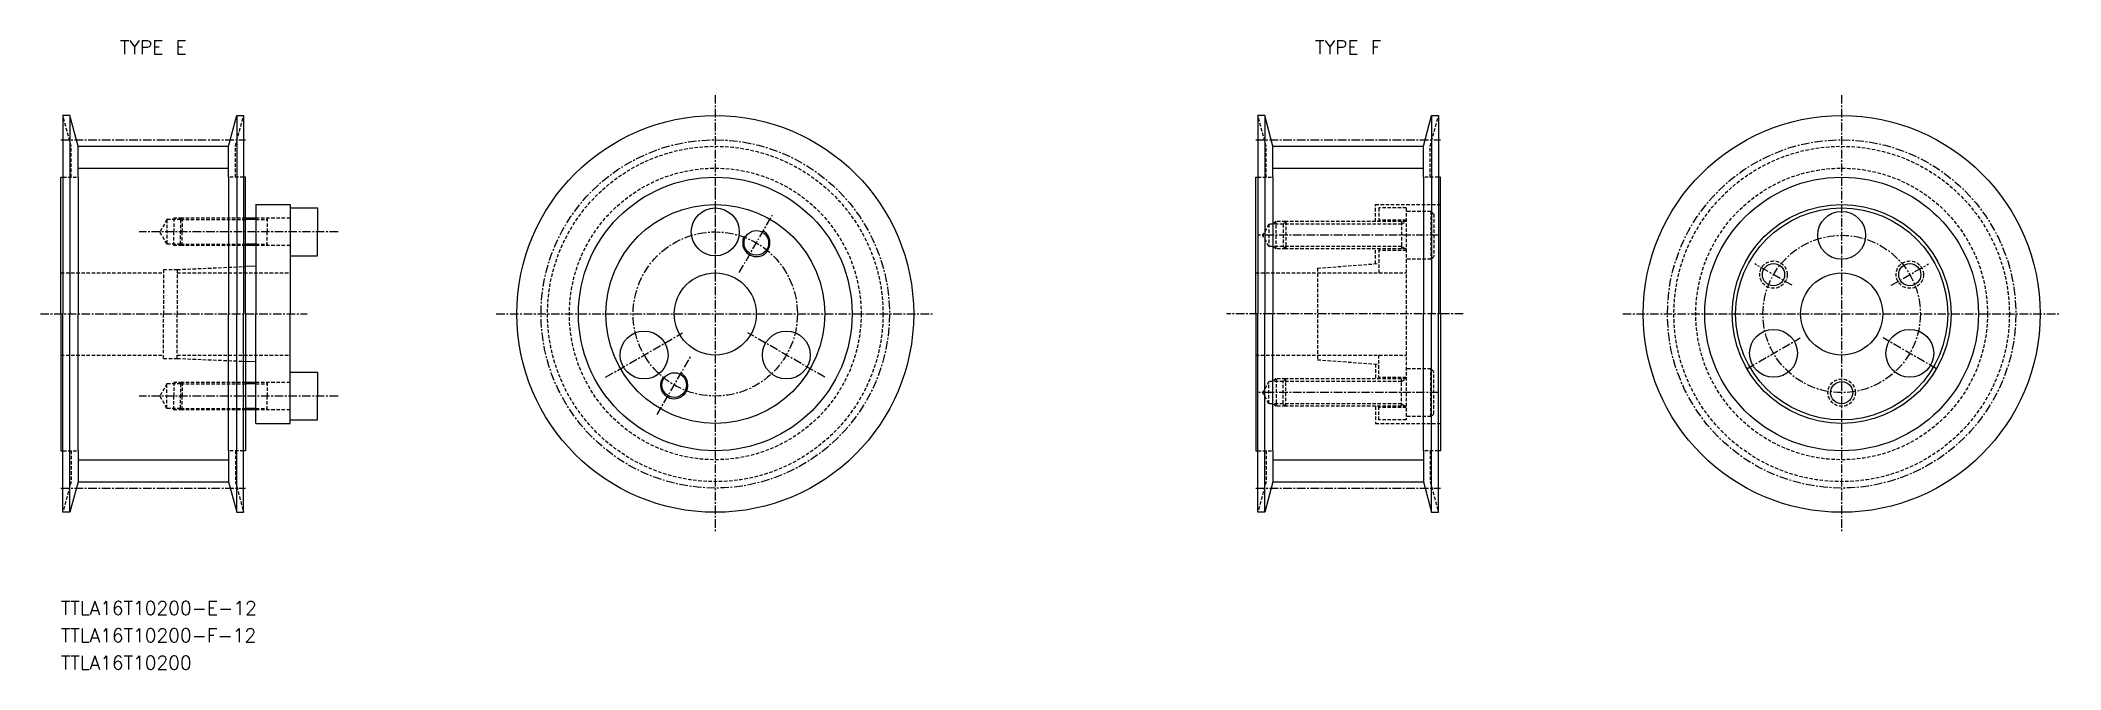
# Model space of a CAD drawing. Extents: x 843 to 1139, y 28210 to 28302.
import ezdxf
from ezdxf.enums import TextEntityAlignment as Align

# ---------------------------------------------------------------- set-up
doc = ezdxf.new("R2010")
doc.units = 0
doc.linetypes.add('CENTER', pattern=[2, 1.25, -0.25, 0.25, -0.25])
doc.linetypes.add('DASHED', pattern=[0.75, 0.5, -0.25])
doc.layers.get('0').update_dxf_attribs({"linetype": 'CONTINUOUS'})
doc.layers.add('CENTER', color=1, linetype='CENTER')
doc.styles.add('MISUMI', font='txt.shx')

msp = doc.modelspace()

# ---------------------------------------------------------------- linework, layer by layer
at = {"color": 7, "linetype": 'CONTINUOUS'}
for p, q in [((846.78, 28290.81), (846.78, 28261.81)), ((847.78, 28290.81), (846.78, 28290.81)), ((847.78, 28290.81), (847.78, 28261.81)), ((848.98, 28286.34), (847.78, 28290.81)), ((870.98, 28286.34), (872.18, 28290.81)), ((872.18, 28290.81), (872.18, 28261.81)), ((872.18, 28290.81), (873.18, 28290.81)), ((873.18, 28290.81), (873.18, 28261.81)), ((1021.42, 28290.81), (1021.42, 28261.81)), ((1022.42, 28290.81), (1021.42, 28290.81)), ((1022.42, 28290.81), (1022.42, 28261.81)), ((1023.62, 28286.34), (1022.42, 28290.81)), ((1045.62, 28286.34), (1046.82, 28290.81)), ((1046.82, 28290.81), (1046.82, 28261.81)), ((1046.82, 28290.81), (1047.82, 28290.81)), ((1047.82, 28290.81), (1047.82, 28261.81)), ((848.98, 28286.34), (870.98, 28286.34)), ((848.98, 28281.81), (848.98, 28286.34)), ((870.98, 28281.81), (870.98, 28286.34)), ((1023.62, 28286.34), (1045.62, 28286.34)), ((1023.62, 28281.81), (1023.62, 28286.34)), ((1045.62, 28281.81), (1045.62, 28286.34)), ((846.48, 28261.81), (846.48, 28281.81)), ((846.48, 28281.81), (846.78, 28281.81)), ((848.98, 28281.81), (848.98, 28261.81)), ((870.98, 28281.81), (870.98, 28261.81)), ((873.48, 28281.81), (873.18, 28281.81)), ((873.48, 28261.81), (873.48, 28281.81)), ((1021.12, 28261.81), (1021.12, 28281.81)), ((1021.12, 28281.81), (1021.42, 28281.81)), ((1023.62, 28281.81), (1023.62, 28261.81)), ((1045.62, 28281.81), (1045.62, 28261.81)), ((1048.12, 28281.81), (1047.82, 28281.81)), ((1048.12, 28261.81), (1048.12, 28281.81)), ((874.98, 28277.81), (879.98, 28277.81)), ((874.98, 28277.81), (874.98, 28275.81)), ((879.98, 28277.81), (879.98, 28277.31)), ((874.98, 28275.81), (873.48, 28275.81)), ((874.98, 28275.81), (874.98, 28271.81)), ((879.98, 28277.31), (879.98, 28270.31)), ((879.98, 28277.31), (883.98, 28277.31)), ((883.98, 28277.31), (883.98, 28273.81)), ((883.98, 28270.31), (883.98, 28273.81)), ((874.98, 28271.81), (873.48, 28271.81)), ((874.98, 28271.81), (874.98, 28268.81)), ((879.98, 28270.31), (883.98, 28270.31)), ((879.98, 28270.31), (879.98, 28261.81)), ((874.98, 28268.81), (873.48, 28268.75)), ((874.98, 28268.81), (874.98, 28261.81)), ((846.48, 28261.81), (846.48, 28241.81)), ((846.78, 28232.81), (846.78, 28261.81)), ((847.78, 28232.81), (847.78, 28261.81)), ((848.98, 28241.81), (848.98, 28261.81)), ((870.98, 28241.81), (870.98, 28261.81)), ((872.18, 28232.81), (872.18, 28261.81)), ((873.18, 28232.81), (873.18, 28261.81)), ((873.48, 28261.81), (873.48, 28241.81)), ((874.98, 28254.81), (874.98, 28261.81)), ((879.98, 28253.31), (879.98, 28261.81)), ((1021.12, 28261.81), (1021.12, 28241.81)), ((1021.42, 28232.81), (1021.42, 28261.81)), ((1022.42, 28232.81), (1022.42, 28261.81)), ((1023.62, 28241.81), (1023.62, 28261.81)), ((1045.62, 28241.81), (1045.62, 28261.81)), ((1046.82, 28232.81), (1046.82, 28261.81)), ((1047.82, 28232.81), (1047.82, 28261.81)), ((1048.12, 28261.81), (1048.12, 28241.81)), ((874.98, 28254.81), (873.48, 28254.88)), ((874.98, 28251.81), (874.98, 28254.81)), ((874.98, 28251.81), (873.48, 28251.81)), ((874.98, 28247.81), (874.98, 28251.81)), ((879.98, 28246.31), (879.98, 28253.31)), ((879.98, 28253.31), (883.98, 28253.31)), ((883.98, 28253.31), (883.98, 28249.81)), ((883.98, 28246.31), (883.98, 28249.81)), ((874.98, 28247.81), (873.48, 28247.81)), ((874.98, 28245.81), (874.98, 28247.81)), ((874.98, 28245.81), (879.98, 28245.81)), ((879.98, 28246.31), (883.98, 28246.31)), ((879.98, 28245.81), (879.98, 28246.31)), ((846.48, 28241.81), (846.78, 28241.81)), ((848.98, 28241.81), (848.98, 28237.29)), ((870.98, 28241.81), (870.98, 28237.29)), ((873.48, 28241.81), (873.18, 28241.81)), ((1021.12, 28241.81), (1021.42, 28241.81)), ((1023.62, 28241.81), (1023.62, 28237.29)), ((1045.62, 28241.81), (1045.62, 28237.29)), ((1048.12, 28241.81), (1047.82, 28241.81)), ((848.98, 28237.29), (847.78, 28232.81)), ((848.98, 28237.29), (870.98, 28237.29)), ((870.98, 28237.29), (872.18, 28232.81)), ((1023.62, 28237.29), (1022.42, 28232.81)), ((1023.62, 28237.29), (1045.62, 28237.29)), ((1045.62, 28237.29), (1046.82, 28232.81)), ((847.78, 28232.81), (846.78, 28232.81)), ((872.18, 28232.81), (873.18, 28232.81)), ((1022.42, 28232.81), (1021.42, 28232.81)), ((1046.82, 28232.81), (1047.82, 28232.81))]:
    msp.add_line(p, q, dxfattribs=at)
at = {"color": 3, "linetype": 'DASHED'}
for p, q in [((847.98, 28286.34), (846.78, 28290.81)), ((871.98, 28286.34), (873.18, 28290.81)), ((1022.62, 28286.34), (1021.42, 28290.81)), ((1046.62, 28286.34), (1047.82, 28290.81)), ((847.98, 28281.81), (847.98, 28286.34)), ((871.98, 28281.81), (871.98, 28286.34)), ((1022.62, 28281.81), (1022.62, 28286.34)), ((1046.62, 28281.81), (1046.62, 28286.34)), ((846.78, 28281.81), (848.98, 28281.81)), ((873.18, 28281.81), (870.98, 28281.81)), ((1021.42, 28281.81), (1023.62, 28281.81)), ((1047.82, 28281.81), (1045.62, 28281.81)), ((1038.62, 28277.81), (1048.12, 28277.81)), ((1038.62, 28275.31), (1038.62, 28277.81)), ((861.98, 28275.61), (860.94, 28273.81)), ((861.98, 28275.61), (861.98, 28272.01)), ((863.98, 28275.61), (861.98, 28275.61)), ((862.98, 28275.81), (862.98, 28273.81)), ((864.18, 28275.81), (862.98, 28275.81)), ((864.18, 28275.81), (863.98, 28275.61)), ((863.98, 28275.61), (873.48, 28275.61)), ((863.98, 28275.61), (863.98, 28273.81)), ((873.48, 28275.81), (864.18, 28275.81)), ((864.18, 28275.81), (864.18, 28273.81)), ((879.98, 28275.81), (874.98, 28275.81)), ((874.98, 28275.61), (876.65, 28275.61)), ((876.65, 28275.81), (876.65, 28273.81)), ((1023.05, 28274.93), (1022.12, 28273.31)), ((1023.05, 28274.93), (1023.05, 28271.69)), ((1025.12, 28274.93), (1023.05, 28274.93)), ((1024.12, 28275.31), (1023.46, 28274.93)), ((1024.12, 28271.31), (1024.12, 28275.31)), ((1025.5, 28275.31), (1024.12, 28275.31)), ((1025.12, 28274.93), (1025.5, 28275.31)), ((1042.42, 28274.93), (1025.12, 28274.93)), ((1025.12, 28274.93), (1025.12, 28271.69)), ((1043.12, 28275.31), (1025.5, 28275.31)), ((1025.5, 28275.31), (1025.5, 28271.31)), ((1043.12, 28277.31), (1039.12, 28277.31)), ((1039.12, 28277.31), (1039.12, 28275.31)), ((1043.12, 28275.51), (1039.12, 28275.51)), ((1042.42, 28275.31), (1042.42, 28271.31)), ((1042.42, 28274.93), (1043.07, 28275.31)), ((1043.12, 28277.31), (1043.12, 28246.31)), ((1046.72, 28276.81), (1043.12, 28276.81)), ((1046.72, 28276.81), (1046.72, 28269.81)), ((1046.72, 28276.81), (1047.12, 28276.41)), ((1047.12, 28276.41), (1047.12, 28270.21)), ((861.98, 28272.01), (860.94, 28273.81)), ((863.98, 28272.01), (861.98, 28272.01)), ((862.98, 28271.81), (862.98, 28273.81)), ((863.98, 28272.01), (863.98, 28273.81)), ((863.98, 28272.01), (873.48, 28272.01)), ((864.18, 28271.81), (863.98, 28272.01)), ((864.18, 28271.81), (864.18, 28273.81)), ((874.98, 28272.01), (876.65, 28272.01)), ((876.65, 28271.81), (876.65, 28273.81)), ((1023.05, 28271.69), (1022.12, 28273.31)), ((864.18, 28271.81), (862.98, 28271.81)), ((873.48, 28271.81), (864.18, 28271.81)), ((879.98, 28271.81), (874.98, 28271.81)), ((1025.12, 28271.69), (1023.05, 28271.69)), ((1024.12, 28271.31), (1023.46, 28271.69)), ((1025.5, 28271.31), (1024.12, 28271.31)), ((1042.42, 28271.69), (1025.12, 28271.69)), ((1025.5, 28271.31), (1025.12, 28271.69)), ((1043.12, 28271.31), (1025.5, 28271.31)), ((1030.12, 28268.5), (1039.12, 28269.19)), ((1038.62, 28269.15), (1038.62, 28271.31)), ((1039.12, 28271.31), (1039.12, 28267.81)), ((1043.12, 28271.11), (1039.12, 28271.11)), ((1042.42, 28271.69), (1043.07, 28271.31)), ((1046.72, 28269.81), (1043.12, 28269.81)), ((1046.72, 28269.81), (1047.12, 28270.21)), ((846.48, 28267.81), (861.48, 28267.81)), ((861.48, 28268.31), (861.48, 28261.81)), ((861.48, 28268.31), (863.48, 28268.31)), ((863.48, 28268.31), (873.48, 28268.75)), ((863.48, 28268.31), (863.48, 28261.81)), ((863.48, 28267.81), (879.98, 28267.81)), ((1021.12, 28267.81), (1043.12, 28267.81)), ((1030.12, 28268.5), (1030.12, 28255.12)), ((861.48, 28255.31), (861.48, 28261.81)), ((863.48, 28255.31), (863.48, 28261.81)), ((846.48, 28255.81), (861.48, 28255.81)), ((861.48, 28255.31), (863.48, 28255.31)), ((863.48, 28255.81), (879.98, 28255.81)), ((863.48, 28255.31), (873.48, 28254.88)), ((1021.12, 28255.81), (1043.12, 28255.81)), ((1030.12, 28255.12), (1039.12, 28254.44)), ((1038.62, 28254.47), (1038.62, 28252.31)), ((1039.12, 28252.31), (1039.12, 28255.81)), ((861.98, 28251.61), (860.94, 28249.81)), ((861.98, 28248.01), (861.98, 28251.61)), ((863.98, 28251.61), (861.98, 28251.61)), ((862.98, 28251.81), (862.98, 28249.81)), ((864.18, 28251.81), (862.98, 28251.81)), ((864.18, 28251.81), (863.98, 28251.61)), ((863.98, 28251.61), (863.98, 28249.81)), ((863.98, 28251.61), (873.48, 28251.61)), ((864.18, 28251.81), (864.18, 28249.81)), ((873.48, 28251.81), (864.18, 28251.81)), ((879.98, 28251.81), (874.98, 28251.81)), ((874.98, 28251.61), (876.65, 28251.61)), ((876.65, 28251.81), (876.65, 28249.81)), ((1023.05, 28251.93), (1022.12, 28250.31)), ((1023.05, 28248.69), (1023.05, 28251.93)), ((1025.12, 28251.93), (1023.05, 28251.93)), ((1024.12, 28252.31), (1023.46, 28251.93)), ((1024.12, 28252.31), (1024.12, 28248.31)), ((1025.5, 28252.31), (1024.12, 28252.31)), ((1025.5, 28252.31), (1025.12, 28251.93)), ((1042.42, 28251.93), (1025.12, 28251.93)), ((1025.12, 28248.69), (1025.12, 28251.93)), ((1043.12, 28252.31), (1025.5, 28252.31)), ((1025.5, 28248.31), (1025.5, 28252.31)), ((1043.12, 28252.51), (1039.12, 28252.51)), ((1042.42, 28248.31), (1042.42, 28252.31)), ((1042.42, 28251.93), (1043.07, 28252.31)), ((1046.72, 28253.81), (1043.12, 28253.81)), ((1046.72, 28246.81), (1046.72, 28253.81)), ((1046.72, 28253.81), (1047.12, 28253.41)), ((1047.12, 28247.21), (1047.12, 28253.41)), ((861.98, 28248.01), (860.94, 28249.81)), ((862.98, 28247.81), (862.98, 28249.81)), ((863.98, 28248.01), (863.98, 28249.81)), ((864.18, 28247.81), (864.18, 28249.81)), ((876.65, 28247.81), (876.65, 28249.81)), ((1023.05, 28248.69), (1022.12, 28250.31)), ((1025.12, 28248.69), (1023.05, 28248.69)), ((1024.12, 28248.31), (1023.46, 28248.69)), ((1025.5, 28248.31), (1024.12, 28248.31)), ((1042.42, 28248.69), (1025.12, 28248.69)), ((1025.12, 28248.69), (1025.5, 28248.31)), ((1043.12, 28248.31), (1025.5, 28248.31)), ((1038.62, 28248.31), (1038.62, 28245.81)), ((1039.12, 28246.31), (1039.12, 28248.31)), ((1042.42, 28248.69), (1043.07, 28248.31)), ((863.98, 28248.01), (861.98, 28248.01)), ((864.18, 28247.81), (862.98, 28247.81)), ((863.98, 28248.01), (873.48, 28248.01)), ((864.18, 28247.81), (863.98, 28248.01)), ((873.48, 28247.81), (864.18, 28247.81)), ((874.98, 28248.01), (876.65, 28248.01)), ((879.98, 28247.81), (874.98, 28247.81)), ((1038.62, 28245.81), (1048.12, 28245.81)), ((1043.12, 28248.11), (1039.12, 28248.11)), ((1043.12, 28246.31), (1039.12, 28246.31)), ((1046.72, 28246.81), (1043.12, 28246.81)), ((1046.72, 28246.81), (1047.12, 28247.21)), ((846.78, 28241.81), (848.98, 28241.81)), ((847.98, 28241.81), (847.98, 28237.29)), ((873.18, 28241.81), (870.98, 28241.81)), ((871.98, 28241.81), (871.98, 28237.29)), ((1021.42, 28241.81), (1023.62, 28241.81)), ((1022.62, 28241.81), (1022.62, 28237.29)), ((1047.82, 28241.81), (1045.62, 28241.81)), ((1046.62, 28241.81), (1046.62, 28237.29)), ((847.98, 28237.29), (846.78, 28232.81)), ((871.98, 28237.29), (873.18, 28232.81)), ((1022.62, 28237.29), (1021.42, 28232.81)), ((1046.62, 28237.29), (1047.82, 28232.81))]:
    msp.add_line(p, q, dxfattribs=at)
at = {"color": 3, "linetype": 'CONTINUOUS'}
for p, q in [((848.98, 28283.14), (870.98, 28283.14)), ((1023.62, 28283.14), (1045.62, 28283.14)), ((848.98, 28240.49), (870.98, 28240.49)), ((1023.62, 28240.49), (1045.62, 28240.49))]:
    msp.add_line(p, q, dxfattribs=at)
at = {"color": 3}
for p, q in [((874.98, 28275.61), (873.48, 28275.61)), ((874.98, 28272.01), (873.48, 28272.01)), ((874.98, 28251.61), (873.48, 28251.61)), ((874.98, 28248.01), (873.48, 28248.01))]:
    msp.add_line(p, q, dxfattribs=at)
at = {"color": 7, "linetype": 'CONTINUOUS'}
for centre, radius in [((942.12, 28261.81), 29), ((1106.75, 28261.81), 29), ((942.12, 28261.81), 20), ((1106.75, 28261.81), 20), ((942.12, 28261.81), 16), ((942.12, 28261.81), 16), ((1106.75, 28261.81), 16), ((942.12, 28273.81), 3.5), ((1106.75, 28261.81), 15.5), ((1106.75, 28273.31), 3.5), ((948.12, 28272.2), 1.8), ((1096.79, 28267.56), 1.62), ((1116.71, 28267.56), 1.62), ((942.12, 28261.81), 6), ((1106.75, 28261.81), 6), ((931.72, 28255.81), 3.5), ((952.51, 28255.81), 3.5), ((1096.79, 28256.06), 3.5), ((1116.71, 28256.06), 3.5), ((936.12, 28251.42), 1.8), ((1106.75, 28250.31), 1.62)]:
    msp.add_circle(centre, radius, dxfattribs=at)
at = {"color": 3, "linetype": 'DASHED'}
for centre, radius in [((942.12, 28261.81), 24.52), ((1106.75, 28261.81), 24.52), ((942.12, 28261.81), 21.32), ((1106.75, 28261.81), 21.32), ((1096.79, 28267.56), 2), ((1116.71, 28267.56), 2), ((1106.75, 28250.31), 2)]:
    msp.add_circle(centre, radius, dxfattribs=at)
at = {"color": 3, "linetype": 'CONTINUOUS'}
for centre in [(948.12, 28272.2), (936.12, 28251.42)]:
    msp.add_arc(centre, 2, 150, 62, dxfattribs=at)
at = {"layer": 'CENTER', "color": 1, "linetype": 'CENTER'}
for p, q in [((942.12, 28293.81), (942.12, 28229.81)), ((1106.75, 28293.81), (1106.75, 28229.81)), ((846.48, 28287.28), (873.48, 28287.28)), ((1021.12, 28287.28), (1048.12, 28287.28)), ((942.12, 28280.31), (942.12, 28267.31)), ((945.62, 28267.87), (950.62, 28276.53)), ((886.98, 28273.81), (857.94, 28273.81)), ((1047.8, 28273.31), (1021.59, 28273.31)), ((1099.5, 28266), (1094.08, 28269.12)), ((1114, 28266), (1119.42, 28269.12)), ((843.48, 28261.81), (882.48, 28261.81)), ((910.12, 28261.81), (974.12, 28261.81)), ((1051.45, 28261.81), (1016.83, 28261.81)), ((1074.75, 28261.81), (1138.75, 28261.81)), ((926.1, 28252.56), (937.35, 28259.06)), ((958.14, 28252.56), (946.88, 28259.06)), ((1092.89, 28253.81), (1100.69, 28258.31)), ((1120.61, 28253.81), (1112.81, 28258.31)), ((933.62, 28247.09), (938.62, 28255.75)), ((886.98, 28249.81), (857.94, 28249.81)), ((1047.8, 28250.31), (1021.59, 28250.31)), ((846.48, 28236.35), (873.48, 28236.35)), ((1021.12, 28236.35), (1048.12, 28236.35))]:
    msp.add_line(p, q, dxfattribs=at)
for centre, radius in [((942.12, 28261.81), 25.46), ((1106.75, 28261.81), 25.46), ((942.12, 28261.81), 12), ((1106.75, 28261.81), 11.5)]:
    msp.add_circle(centre, radius, dxfattribs=at)

# ---------------------------------------------------------------- texts
at = {"color": 7, "linetype": 'CONTINUOUS', "style": 'MISUMI'}
for s, p in [('TYPE E', (859.98, 28300.81)), ('TYPE F', (1034.62, 28300.81))]:
    msp.add_text(s, height=2, dxfattribs=at).set_placement(p, align=Align.MIDDLE_CENTER)
for s, p in [('TTLA16T10200-E-12', (846.48, 28217.81)), ('TTLA16T10200-F-12', (846.48, 28213.81)), ('TTLA16T10200', (846.48, 28209.81))]:
    msp.add_text(s, height=2, dxfattribs=at).set_placement(p)

doc.saveas('drawing.dxf')
